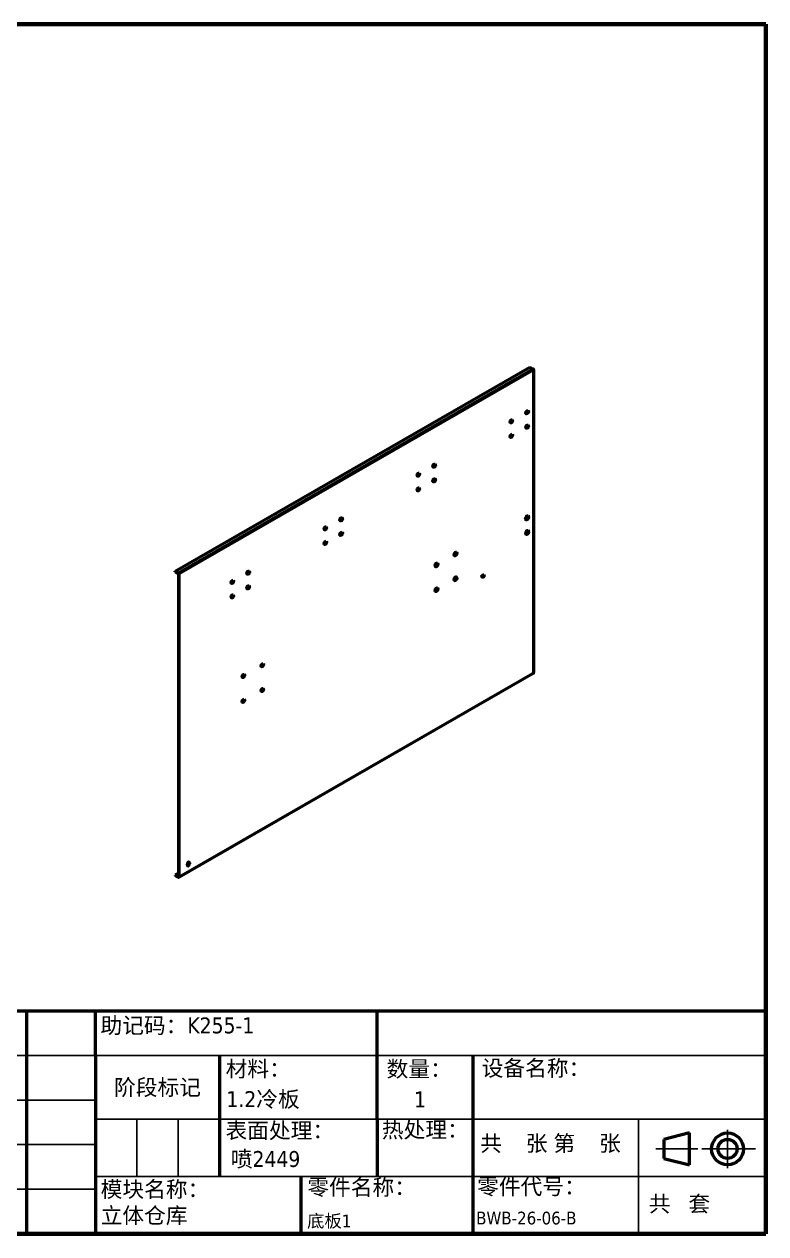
# Model space of a CAD drawing. Header units: millimetres. Extents: x 143 to 4100, y 143 to 2857.
# Drawn here: x 2437 to 4100, y 143 to 2857 of the extents above; entities that cross this region are included whole.
import ezdxf
from ezdxf.enums import TextEntityAlignment as Align

# ---------------------------------------------------------------- set-up
doc = ezdxf.new("R2010")
doc.units = ezdxf.units.MM
doc.header["$LTSCALE"] = 14.285714
for name, color, linetype, lineweight in [('可见 (ISO)', 7, 'Continuous', 50), ('可见窄的 (ISO)', 7, 'Continuous', 35), ('图框 (ISO)', 7, 'Continuous', 70), ('标题 (ISO)', 7, 'Continuous', 50), ('符号 (ISO)', 7, 'Continuous', 25)]:
    doc.layers.add(name, color=color, linetype=linetype, lineweight=lineweight)
doc.styles.add('文本样式19', font='tahoma.ttf')
doc.styles.add('文本样式91', font='tahoma.ttf')
doc.styles.add('注释文本 (ISO)', font='tahoma.ttf')

# ---------------------------------------------------------------- blocks, each defined once
blk = doc.blocks.new('图框 A3-A4')
at = {"layer": '图框 (ISO)'}
for p, q in [((287, 200), (10, 200)), ((10, 200), (10, 10)), ((287, 10), (287, 200)), ((10, 10), (287, 10))]:
    blk.add_line(p, q, dxfattribs=at)
blk = doc.blocks.new('标题栏 GB1')
at = {"layer": '标题 (ISO)'}
for p, q in [((194.57, 65.23), (194.57, 72.23)), ((194.57, 72.23), (378.57, 72.23)), ((206.57, 65.23), (206.57, 72.23)), ((222.57, 65.23), (222.57, 72.23)), ((234.57, 65.23), (234.57, 72.23)), ((250.57, 65.23), (250.57, 72.23)), ((262.57, 65.23), (262.57, 72.23)), ((273.31, 65.23), (273.31, 72.23)), ((317.57, 65.23), (317.57, 72.23)), ((378.57, 72.23), (378.57, 65.23)), ((194.57, 37.23), (194.57, 65.23)), ((206.57, 37.23), (206.57, 65.23)), ((222.57, 44.23), (222.57, 65.23)), ((234.57, 37.23), (234.57, 65.23)), ((250.57, 37.23), (250.57, 65.23)), ((262.57, 37.23), (262.57, 65.23)), ((273.31, 65.23), (273.31, 37.23)), ((317.57, 55.23), (317.57, 65.23)), ((378.57, 65.23), (378.57, 37.23)), ((317.57, 55.23), (317.57, 46.23)), ((366.57, 53.06), (362.57, 52.06)), ((362.57, 52.06), (362.57, 49.06)), ((366.57, 48.06), (366.57, 53.06)), ((362.57, 49.06), (366.57, 48.06)), ((305.57, 46.23), (305.57, 37.23)), ((222.57, 44.23), (222.57, 37.23)), ((378.57, 37.23), (194.57, 37.23))]:
    blk.add_line(p, q, dxfattribs=at)
at = {"layer": '标题 (ISO)', "lineweight": 25}
for p, q in [((194.57, 65.23), (273.31, 65.23)), ((273.31, 65.23), (378.57, 65.23)), ((194.57, 58.23), (273.31, 58.23)), ((332.57, 55.23), (273.31, 55.23)), ((279.81, 55.23), (279.81, 46.23)), ((286.31, 55.23), (286.31, 46.23)), ((332.57, 55.23), (378.57, 55.23)), ((358.57, 55.23), (358.57, 46.23)), ((372.58, 53.56), (372.58, 47.56)), ((194.57, 51.23), (273.31, 51.23)), ((361.32, 50.56), (367.88, 50.56)), ((368.55, 50.56), (370.07, 50.56)), ((370.07, 50.56), (376.97, 50.56)), ((273.31, 46.23), (378.57, 46.23)), ((358.57, 46.23), (358.57, 37.23)), ((194.57, 44.23), (273.31, 44.23))]:
    blk.add_line(p, q, dxfattribs=at)
at = {"layer": '标题 (ISO)', "lineweight": 50}
for p, q in [((292.81, 65.23), (292.81, 46.23)), ((332.57, 65.23), (332.57, 37.23))]:
    blk.add_line(p, q, dxfattribs=at)
at = {"layer": '标题 (ISO)'}
for radius in [2.5, 1.5]:
    blk.add_circle((372.57, 50.56), radius, dxfattribs=at)
at = {"layer": '标题 (ISO)', "style": '注释文本 (ISO)'}
blk.add_text('阶段标记', height=2.5, dxfattribs=at).set_placement((283.06, 60.23), align=Align.MIDDLE_CENTER)
at = {"layer": '标题 (ISO)', "char_height": 2.5, "style": '注释文本 (ISO)'}
for s, insert, attachment_point in [('\\fTahoma|b0|i0;设计', (195.38, 70.83), 1), ('\\fTahoma|b0|i0;标准化', (234.57, 71.28), 1), ('助记码：K255-1', (274.11, 71.21), 1), ('\\fTahoma|b0|i0;绘图', (195.35, 64.28), 1), ('\\fTahoma|b0|i0;材料：', (293.76, 64.39), 1), ('\\fTahoma|b0|i0;数量：', (319.04, 64.37), 1), ('\\fTahoma|b0|i0;设备名称：', (333.96, 64.5), 1), ('\\fTahoma|b0|i0;审核', (195.48, 57.07), 1), ('\\fTahoma|b0|i0;热处理：', (318.29, 54.82), 1), ('\\fTahoma|b0|i0;零件名称：', (306.59, 45.8), 1), ('\\fTahoma|b0|i0;零件代号：', (333.25, 45.9), 1), ('\\fTahoma|b0|i0;批准', (242.57, 40.73), 5)]:
    blk.add_mtext(s, dxfattribs=dict(at, insert=insert, attachment_point=attachment_point))
at = {"layer": '标题 (ISO)', "char_height": 2.5, "attachment_point": 1, "style": '注释文本 (ISO)'}
for s, insert, width in [('\\fTahoma|b0|i0;表面处理：', (293.74, 54.71), 17.19), ('共    张 第    张', (333.72, 52.69), 27.2374), ('\\fTahoma|b0|i0;工艺', (195.45, 42.85), 6.876), ('\\fTahoma|b0|i0;  共   套', (358.32, 43.18), 17.7919)]:
    blk.add_mtext(s, dxfattribs=dict(at, insert=insert, width=width))
at = {"layer": '标题 (ISO)', "insert": (274.14, 45.48), "char_height": 2.5, "attachment_point": 1, "line_spacing_factor": 0.987884, "style": '注释文本 (ISO)'}
blk.add_mtext('模块名称：\\P立体仓库', dxfattribs=at)
at = {"layer": '标题 (ISO)'}
for tag, p, height, style in [('材料_001', (293.88, 57.13), 2.5, '注释文本 (ISO)'), ('零件代号_001', (306.55, 38.24), 2, '文本样式91'), ('描述_001', (333.1, 38.7), 2, '文本样式91')]:
    blk.add_attdef(tag, p, '', height=height, dxfattribs=dict(at, style=style))
at = {"layer": '标题 (ISO)', "style": '文本样式91'}
blk.add_attdef('热处理', text='', height=2, dxfattribs=at).set_placement((318.2, 50.63), align=Align.TOP_LEFT)
at = {"layer": '标题 (ISO)', "style": '文本样式19'}
for tag, p in [('工程核准人', (256.57, 40.73)), ('工程批准日期', (267.94, 40.73))]:
    blk.add_attdef(tag, text='', height=1, dxfattribs=at).set_placement(p, align=Align.MIDDLE_CENTER)

msp = doc.modelspace()

# ---------------------------------------------------------------- linework, layer by layer
at = {"layer": '可见 (ISO)'}
for p, q in [((2775.2541, 1629.6131), (3570.7149, 2087.6885)), ((3570.7149, 2087.6885), (3577.5031, 2083.7795)), ((3577.5031, 2083.7795), (3577.2546, 2083.6364)), ((3577.5031, 2083.4721), (3577.5031, 2083.7795)), ((3578.9517, 2082.9389), (3577.5031, 2083.773)), ((3578.3262, 2082.5787), (3578.9517, 2082.9389)), ((3578.4569, 2082.3666), (3578.9517, 2082.6515)), ((3578.9517, 2082.6515), (3578.9517, 2082.9389)), ((3579.6546, 1402.9466), (3579.6546, 2081.6742)), ((2782.0423, 1625.7041), (2775.2541, 1629.6131)), ((2775.2541, 1628.6321), (2775.2541, 1629.6131)), ((2775.2541, 1628.6321), (2782.0423, 1624.723)), ((2782.8909, 1623.2533), (2782.8909, 944.5257)), ((2783.7394, 1622.7647), (2783.7394, 944.037)), ((2783.24, 942.9345), (3578.4523, 1400.8668)), ((2782.8909, 952.3401), (2775.2541, 947.9423)), ((2802.6545, 970.1359), (2802.6545, 972.5886)), ((2806.4022, 973.2713), (2806.4022, 975.724)), ((2807.2507, 975.2353), (2807.2507, 972.7827)), ((2775.2541, 947.9423), (2782.0423, 944.0333)), ((2775.2541, 947.9423), (2775.2541, 946.9613)), ((2775.2541, 946.9613), (2782.0423, 943.0522))]:
    msp.add_line(p, q, dxfattribs=at)
for centre, major_axis, ratio, start_param, end_param in [((3577.2546, 2081.6742), (1.1977, -2.0798), 0.578093116, 0.787331872, 2.358128199), ((3577.2546, 2081.6742), (2.4, 0), 0.575861701, 5.497787144, 7.068583471), ((3563.8903, 1987.0768), (-1.9961, -3.4663), 0.578093116, 0.213337611, 2.928255042), ((3528.535, 1966.717), (-1.9961, -3.4663), 0.578093116, 0.213337611, 2.928255042), ((3563.8903, 1954.3749), (-1.9961, -3.4663), 0.578093116, 0.213337611, 2.928255042), ((3528.535, 1934.0151), (-1.9961, -3.4663), 0.578093116, 0.213337611, 2.928255042), ((3319.9385, 1846.5942), (-1.9961, -3.4663), 0.578093116, 0.213337611, 2.928255042), ((3355.2938, 1866.954), (-1.9961, -3.4663), 0.578093116, 0.213337611, 2.928255042), ((3355.2938, 1834.2521), (-1.9961, -3.4663), 0.578093116, 0.213337611, 2.928255042), ((3319.9385, 1813.8924), (-1.9961, -3.4663), 0.578093116, 0.213337611, 2.928255042), ((3146.6973, 1746.8313), (-1.9961, -3.4663), 0.578093116, 0.213337611, 2.928255042), ((3563.8903, 1749.9881), (-2.4952, -4.3329), 0.578093116, 0.170198938, 2.971393716), ((3111.342, 1726.4715), (-1.9961, -3.4663), 0.578093116, 0.213337611, 2.928255042), ((3146.6973, 1714.1294), (-1.9961, -3.4663), 0.578093116, 0.213337611, 2.928255042), ((3563.8903, 1717.2862), (-2.4952, -4.3329), 0.578093116, 0.170198938, 2.971393716), ((3111.342, 1693.7696), (-1.9961, -3.4663), 0.578093116, 0.213337611, 2.928255042), ((3403.0235, 1668.7967), (-2.2456, -3.8996), 0.578093116, 0.189327282, 2.952265372), ((2938.1008, 1626.7086), (-1.9961, -3.4663), 0.578093116, 0.213337611, 2.928255042), ((3360.5971, 1644.365), (-2.2456, -3.8996), 0.578093116, 0.189327282, 2.952265372), ((2782.0423, 1623.7419), (-1.1977, 2.0798), 0.578093116, 3.928924525, 5.499720852), ((2782.0423, 1623.7419), (0.5988, -1.0399), 0.578093116, 0.787331872, 2.358128199), ((2902.7455, 1606.3488), (-1.9961, -3.4663), 0.578093116, 0.213337611, 2.928255042), ((3403.0235, 1613.2035), (-2.2456, -3.8996), 0.578093116, 0.189327282, 2.952265372), ((3464.8953, 1619.4015), (-1.6219, -2.8164), 0.578093116, 0.263625165, 2.877967488), ((2902.7455, 1573.6469), (-1.9961, -3.4663), 0.578093116, 0.213337611, 2.928255042), ((2938.1008, 1594.0067), (-1.9961, -3.4663), 0.578093116, 0.213337611, 2.928255042), ((3360.5971, 1588.7718), (-2.2456, -3.8996), 0.578093116, 0.189327282, 2.952265372), ((2969.9206, 1419.3894), (-1.9961, -3.4663), 0.578093116, 0.213337611, 2.928255042), ((2927.4942, 1394.9576), (-1.9961, -3.4663), 0.578093116, 0.213337611, 2.928255042), ((3577.2546, 1402.9466), (1.1977, -2.0798), 0.578093116, 0, 0.787331872), ((3577.2546, 1402.9466), (2.4, 0), 0.575861701, 5.497787144, 6.283185307), ((2969.9206, 1363.7962), (-1.9961, -3.4663), 0.578093116, 0.213337611, 2.928255042), ((2927.4942, 1339.3644), (-1.9961, -3.4663), 0.578093116, 0.213337611, 2.928255042), ((2804.9526, 973.9119), (1.6219, 2.8164), 0.578093116, 5.495853435, 8.637446089), ((2804.9526, 971.4593), (-1.6219, -2.8164), 0.578093116, 5.495853435, 8.637446089), ((2804.1041, 971.9479), (-1.6219, -2.8164), 0.578093116, 0.263625165, 2.354260782), ((2804.1041, 974.4006), (1.6219, 2.8164), 0.578093116, 5.495853435, 6.019560142), ((2782.0423, 945.0143), (0.5988, -1.0399), 0.578093116, 5.499720852, 7.070517179), ((2782.0423, 945.0143), (1.1977, -2.0798), 0.578093116, 5.499720852, 7.070517179)]:
    msp.add_ellipse(centre, major_axis=major_axis, ratio=ratio, start_param=start_param, end_param=end_param, dxfattribs=at)
for centre, major_axis in [((3564.7388, 1986.5881), (1.9961, 3.4663)), ((3529.3835, 1966.2283), (1.9961, 3.4663)), ((3564.7388, 1953.8862), (1.9961, 3.4663)), ((3529.3835, 1933.5265), (1.9961, 3.4663)), ((3320.787, 1846.1056), (1.9961, 3.4663)), ((3356.1423, 1866.4654), (1.9961, 3.4663)), ((3356.1423, 1833.7635), (1.9961, 3.4663)), ((3320.787, 1813.4037), (1.9961, 3.4663)), ((3147.5458, 1746.3427), (1.9961, 3.4663)), ((3564.7388, 1749.4995), (2.4952, 4.3329)), ((3112.1905, 1725.9829), (1.9961, 3.4663)), ((3147.5458, 1713.6408), (1.9961, 3.4663)), ((3564.7388, 1716.7976), (2.4952, 4.3329)), ((3112.1905, 1693.281), (1.9961, 3.4663)), ((3403.872, 1668.3081), (2.2456, 3.8996)), ((2938.9493, 1626.2199), (1.9961, 3.4663)), ((3361.4456, 1643.8764), (2.2456, 3.8996)), ((2903.594, 1605.8601), (1.9961, 3.4663)), ((3403.872, 1612.7149), (2.2456, 3.8996)), ((3465.7439, 1618.9128), (1.6219, 2.8164)), ((2903.594, 1573.1583), (1.9961, 3.4663)), ((2938.9493, 1593.518), (1.9961, 3.4663)), ((3361.4456, 1588.2832), (2.2456, 3.8996)), ((2970.7691, 1418.9007), (1.9961, 3.4663)), ((2928.3427, 1394.469), (1.9961, 3.4663)), ((2970.7691, 1363.3075), (1.9961, 3.4663)), ((2928.3427, 1338.8758), (1.9961, 3.4663))]:
    msp.add_ellipse(centre, major_axis=major_axis, ratio=0.578093116, dxfattribs=at)
at = {"layer": '可见窄的 (ISO)'}
for p, q in [((2782.0423, 1625.7041), (3577.2546, 2083.6364)), ((3578.9517, 2080.697), (2783.7394, 1622.7647)), ((3578.9517, 1401.9693), (3578.9517, 2080.697)), ((2782.0423, 1624.723), (2782.0423, 1625.7041)), ((2783.7394, 1622.7647), (2782.8909, 1623.2533)), ((2783.7394, 944.037), (3578.9517, 1401.9693)), ((2807.2507, 975.2353), (2806.4022, 975.724)), ((2807.2507, 972.7827), (2806.4022, 973.2713)), ((2782.0423, 944.0333), (2782.8908, 944.5219)), ((2782.0423, 943.0522), (2782.0423, 944.0333)), ((2782.8909, 944.5257), (2783.7394, 944.037))]:
    msp.add_line(p, q, dxfattribs=at)

# ---------------------------------------------------------------- block references
at = {"xscale": 14.28571428571428, "yscale": 14.28571428571428, "zscale": 14.28571428571428}
msp.add_blockref('图框 A3-A4', (0, 0), dxfattribs=at)
msp.add_blockref('标题栏 GB1', (-1308.1591, -388.9315), dxfattribs=at).add_auto_attribs({'零件代号_001': '底板1', '描述_001': 'BWB-26-06-B', '材料_001': '1.2冷板'})

# ---------------------------------------------------------------- texts
at = {"layer": '符号 (ISO)', "insert": (3310.9418, 462.1873), "char_height": 35.71429, "attachment_point": 1, "style": '注释文本 (ISO)'}
msp.add_mtext('{1}', dxfattribs=at)
at = {"layer": '符号 (ISO)', "insert": (2900, 328.5714), "char_height": 35.71429, "width": 228.571429, "attachment_point": 1, "style": '注释文本 (ISO)'}
msp.add_mtext('{喷2449}', dxfattribs=at)

doc.saveas('drawing.dxf')
